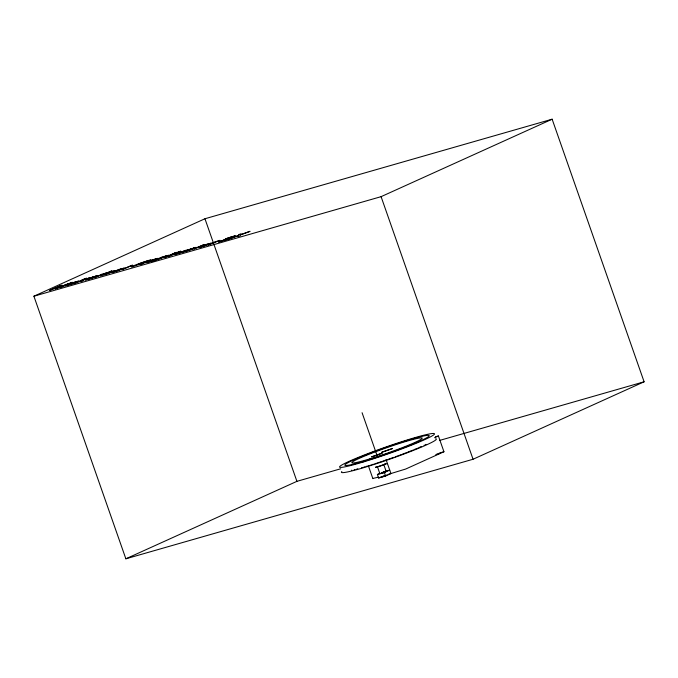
<?xml version="1.0" encoding="UTF-8"?>
<svg xmlns="http://www.w3.org/2000/svg" width="678" height="678" viewBox="0 0 678 678"><rect width="100%" height="100%" fill="white"/><g stroke="black" fill="none" stroke-linecap="round" stroke-linejoin="round"><path stroke-width="1.02" d="M371.663 456.786L382.07 453.133M381.816 452.184L392.231 448.539M382.121 453.251L371.747 456.904M392.257 448.666L381.867 452.302M373.171 478.363L378.324 477.21M386.087 471.532L384.036 472.38M376.392 466.727C371.103 469.371 389.884 463.04 384.757 463.82M385.121 471.939L385.638 471.659L384.036 471.99M386.35 475.447L386.867 475.159L386.341 475.185M440.208 453.184L438.785 453.794M383.146 464.777L379.994 465.981M33.9 296.21L204.951 218.748L552.138 119.201L644.1 381.79L473.049 459.252L125.862 558.799L33.9 296.21L381.087 196.662L552.138 119.201M125.862 558.799L296.913 481.338L340.687 468.786M434.573 437.708L438.412 435.971L443.937 451.743L405.707 469.032L387.96 474.447M386.087 459.709L390.952 473.591L385.604 476.015L378.629 478.015L377.4 474.507L380.078 473.295M377.4 474.507L384.375 472.507L389.723 470.091L383.74 471.803M378.629 478.015L381.299 476.804M385.282 471.93L384.68 472.176M383.248 476.202L382.163 476.642L383.553 476.244M385.858 475.651L382.163 476.897M384.536 472.235L383.112 472.761M382.07 472.625L382.994 472.295M382.019 472.693L383.367 472.21M436.768 454.107L437.429 453.862M224.282 239.809L218.528 242.046L227.359 239.512L228.528 238.987L221.503 241.004L235.385 235.724L227.918 237.944L225.198 239.08L233.215 236.461L225.477 239.402M383.375 472.625L380.044 473.659M438.124 454.04L436.768 454.497M383.909 475.956L384.596 475.719M382.943 472.82L382.239 473.058M379.57 466.117L377.57 466.659M384.079 471.93L386.045 471.413M438.785 453.404L439.378 453.226M435.429 436.827L438.412 435.971M439.454 440.471L644.1 381.79M384.757 464.328L387.545 463.532M439.963 452.879L443.937 451.743M384.257 476.041L385.646 475.642M435.683 454.802L436.174 454.675M381.087 196.662L473.049 459.252M383.731 464.422L386.189 471.43M384.375 472.507L385.604 476.015M362.077 412.716L377.095 455.591M377.409 466.642L379.866 473.651M368.391 465.828L372.875 478.643M204.951 218.748L296.913 481.338M425.962 444.378A44.672 3.195 -19.3 0 1 425.606 444.556M424.47 445.099A44.672 3.195 -19.3 0 1 424.072 445.293M421.445 446.488A44.672 3.195 -19.3 0 1 420.487 446.912M419.996 447.124A44.672 3.195 -19.3 0 1 419.496 447.344M418.462 447.785A44.672 3.195 -19.3 0 1 417.936 448.014M416.851 448.472A44.672 3.195 -19.3 0 1 415.733 448.938M415.156 449.175A44.672 3.195 -19.3 0 1 414.58 449.412M413.402 449.895A44.672 3.195 -19.3 0 1 412.792 450.133M411.571 450.633A44.672 3.195 -19.3 0 1 410.944 450.878M410.317 451.124A44.672 3.195 -19.3 0 1 409.029 451.633M408.385 451.887A44.672 3.195 -19.3 0 1 407.724 452.141M406.402 452.658A44.672 3.195 -19.3 0 1 405.724 452.912M405.046 453.175A44.672 3.195 -19.3 0 1 403.681 453.692M402.986 453.955A44.672 3.195 -19.3 0 1 402.291 454.218M401.596 454.48A44.672 3.195 -19.3 0 1 400.181 454.997M399.469 455.26A44.672 3.195 -19.3 0 1 398.037 455.794M397.316 456.057A44.672 3.195 -19.3 0 1 396.596 456.319M395.876 456.582A44.672 3.195 -19.3 0 1 395.147 456.845M393.689 457.362A44.672 3.195 -19.3 0 1 392.952 457.625M392.223 457.887A44.672 3.195 -19.3 0 1 390.748 458.404M390.019 458.667A44.672 3.195 -19.3 0 1 388.545 459.175M387.808 459.43A44.672 3.195 -19.3 0 1 387.07 459.684M386.333 459.938A44.672 3.195 -19.3 0 1 384.867 460.438M384.138 460.693A44.672 3.195 -19.3 0 1 382.68 461.184M381.951 461.43A44.672 3.195 -19.3 0 1 380.502 461.913M379.782 462.15A44.672 3.195 -19.3 0 1 378.349 462.616M377.638 462.854A44.672 3.195 -19.3 0 1 376.934 463.082M376.231 463.311A44.672 3.195 -19.3 0 1 374.832 463.76M373.451 464.193A44.672 3.195 -19.3 0 1 372.773 464.413M371.417 464.837A44.672 3.195 -19.3 0 1 370.756 465.04M369.434 465.447A44.672 3.195 -19.3 0 1 368.781 465.65M367.501 466.04A44.672 3.195 -19.3 0 1 366.247 466.413M365.018 466.778A44.672 3.195 -19.3 0 1 363.823 467.125M362.654 467.456A44.672 3.195 -19.3 0 1 361.518 467.778M357.806 468.786A44.672 3.195 -19.3 0 1 356.831 469.032M355.001 469.49A44.672 3.195 -19.3 0 1 354.145 469.693M351.831 470.193A44.672 3.195 -19.3 0 1 351.492 470.261M435.674 438.751A50.257 3.593 -19.3 0 1 389.74 459.184A50.257 3.593 -19.3 0 1 341.839 471.557M85.564 279.955L91.606 278.336L94.539 277.209L87.487 279.37L97.785 275.632L92.42 277.056L85.564 279.955M145.914 262.649L151.957 261.038L154.889 259.911L147.906 262.098L158.135 258.326L152.77 259.75L145.914 262.649M95.81 276.243L89.623 278.294L95.81 276.243M156.16 258.937L149.974 260.988L156.16 258.937M148.16 260.81L138.871 263.971L148.16 260.81M168.5 255.292L151.626 261.716L161.915 257.055L168.5 255.292M78.445 281.082L73.292 283.692L65.41 285.828L76.385 281.828L69.842 283.828L72.088 282.921L78.445 281.082M196.078 247.36L188.933 250.479L189.332 250.25C165.89 257.437 211.29 242.504 187.475 250.097L196.078 247.36M114.328 270.819L108.641 273.404L100.344 275.929L110.497 271.336L112.073 270.878L108.404 272.548L114.328 270.819M112.031 272.361L117.633 270.912L124.405 268.013L118.921 269.446L112.031 272.361M198.976 247.436L204.578 245.978L211.358 243.088L205.875 244.521L198.976 247.436M122.43 268.615L113.972 271.759L122.43 268.615M209.383 243.682L200.968 246.877L209.383 243.682M238.978 234.503L238.47 235.469L228.562 239.173L238.537 235.622L237.936 236.486L240.156 235.842L240.69 234.834L250.055 231.325L240.715 234.647L241.215 233.859L238.978 234.503M174.492 254.436L179.806 253.072L183.306 251.716L176.39 253.86L186.552 250.114L174.492 254.436M83.572 279.972L82.852 280.946L80.784 281.539L81.504 280.717L74.868 283.235L84.987 278.65L86.547 278.209L80.665 280.87L90.021 277.666L83.572 279.972M158.432 258.945L166.457 256.013L158.432 258.945M104.251 274.463L112.209 271.581L104.251 274.463M122.209 269.522L132.337 265.191L122.209 269.522M193.806 248.996L203.942 244.665L193.806 248.996M145.702 262.208L142.566 263.827L140.371 264.454L143.414 262.979L131.6 266.971C132.329 265.267 163.525 255.411 145.177 262.25L145.702 262.208M59.706 286.167L54.969 288.938L69.037 283.489L60.469 287.362L62.164 286.879L72.283 282.294L57.427 287.972L62.19 285.192L59.63 285.921L49.511 290.506L59.706 286.167M67.876 284.913L74.394 282.751L67.876 284.913M185.509 251.182L192.027 249.021L185.509 251.182M101.768 274.302L94.386 277.641L106.582 272.895L101.768 274.302M175.094 252.818L164.974 257.403L176.712 252.352L175.094 252.818M176.365 252.919L169.017 256.242L178.009 252.445L176.365 252.919M179.136 251.657L177.729 252.292L180.78 251.191L179.136 251.657M215.316 241.741L207.934 245.08L220.13 240.343L215.316 241.741M369.756 458.896A37.231 2.661 -19.3 0 0 422.191 438.158A37.231 2.661 -19.3 0 0 369.188 454.209A37.231 2.661 -19.3 0 0 369.756 458.896M366.298 460.591A44.672 3.195 -19.3 0 0 429.216 435.7A44.672 3.195 -19.3 0 0 365.62 454.963A44.672 3.195 -19.3 0 0 366.298 460.591M363.705 461.862A50.257 3.593 -19.3 0 0 434.488 433.861A50.257 3.593 -19.3 0 0 362.942 455.531A50.257 3.593 -19.3 0 0 363.705 461.862"/></g></svg>
